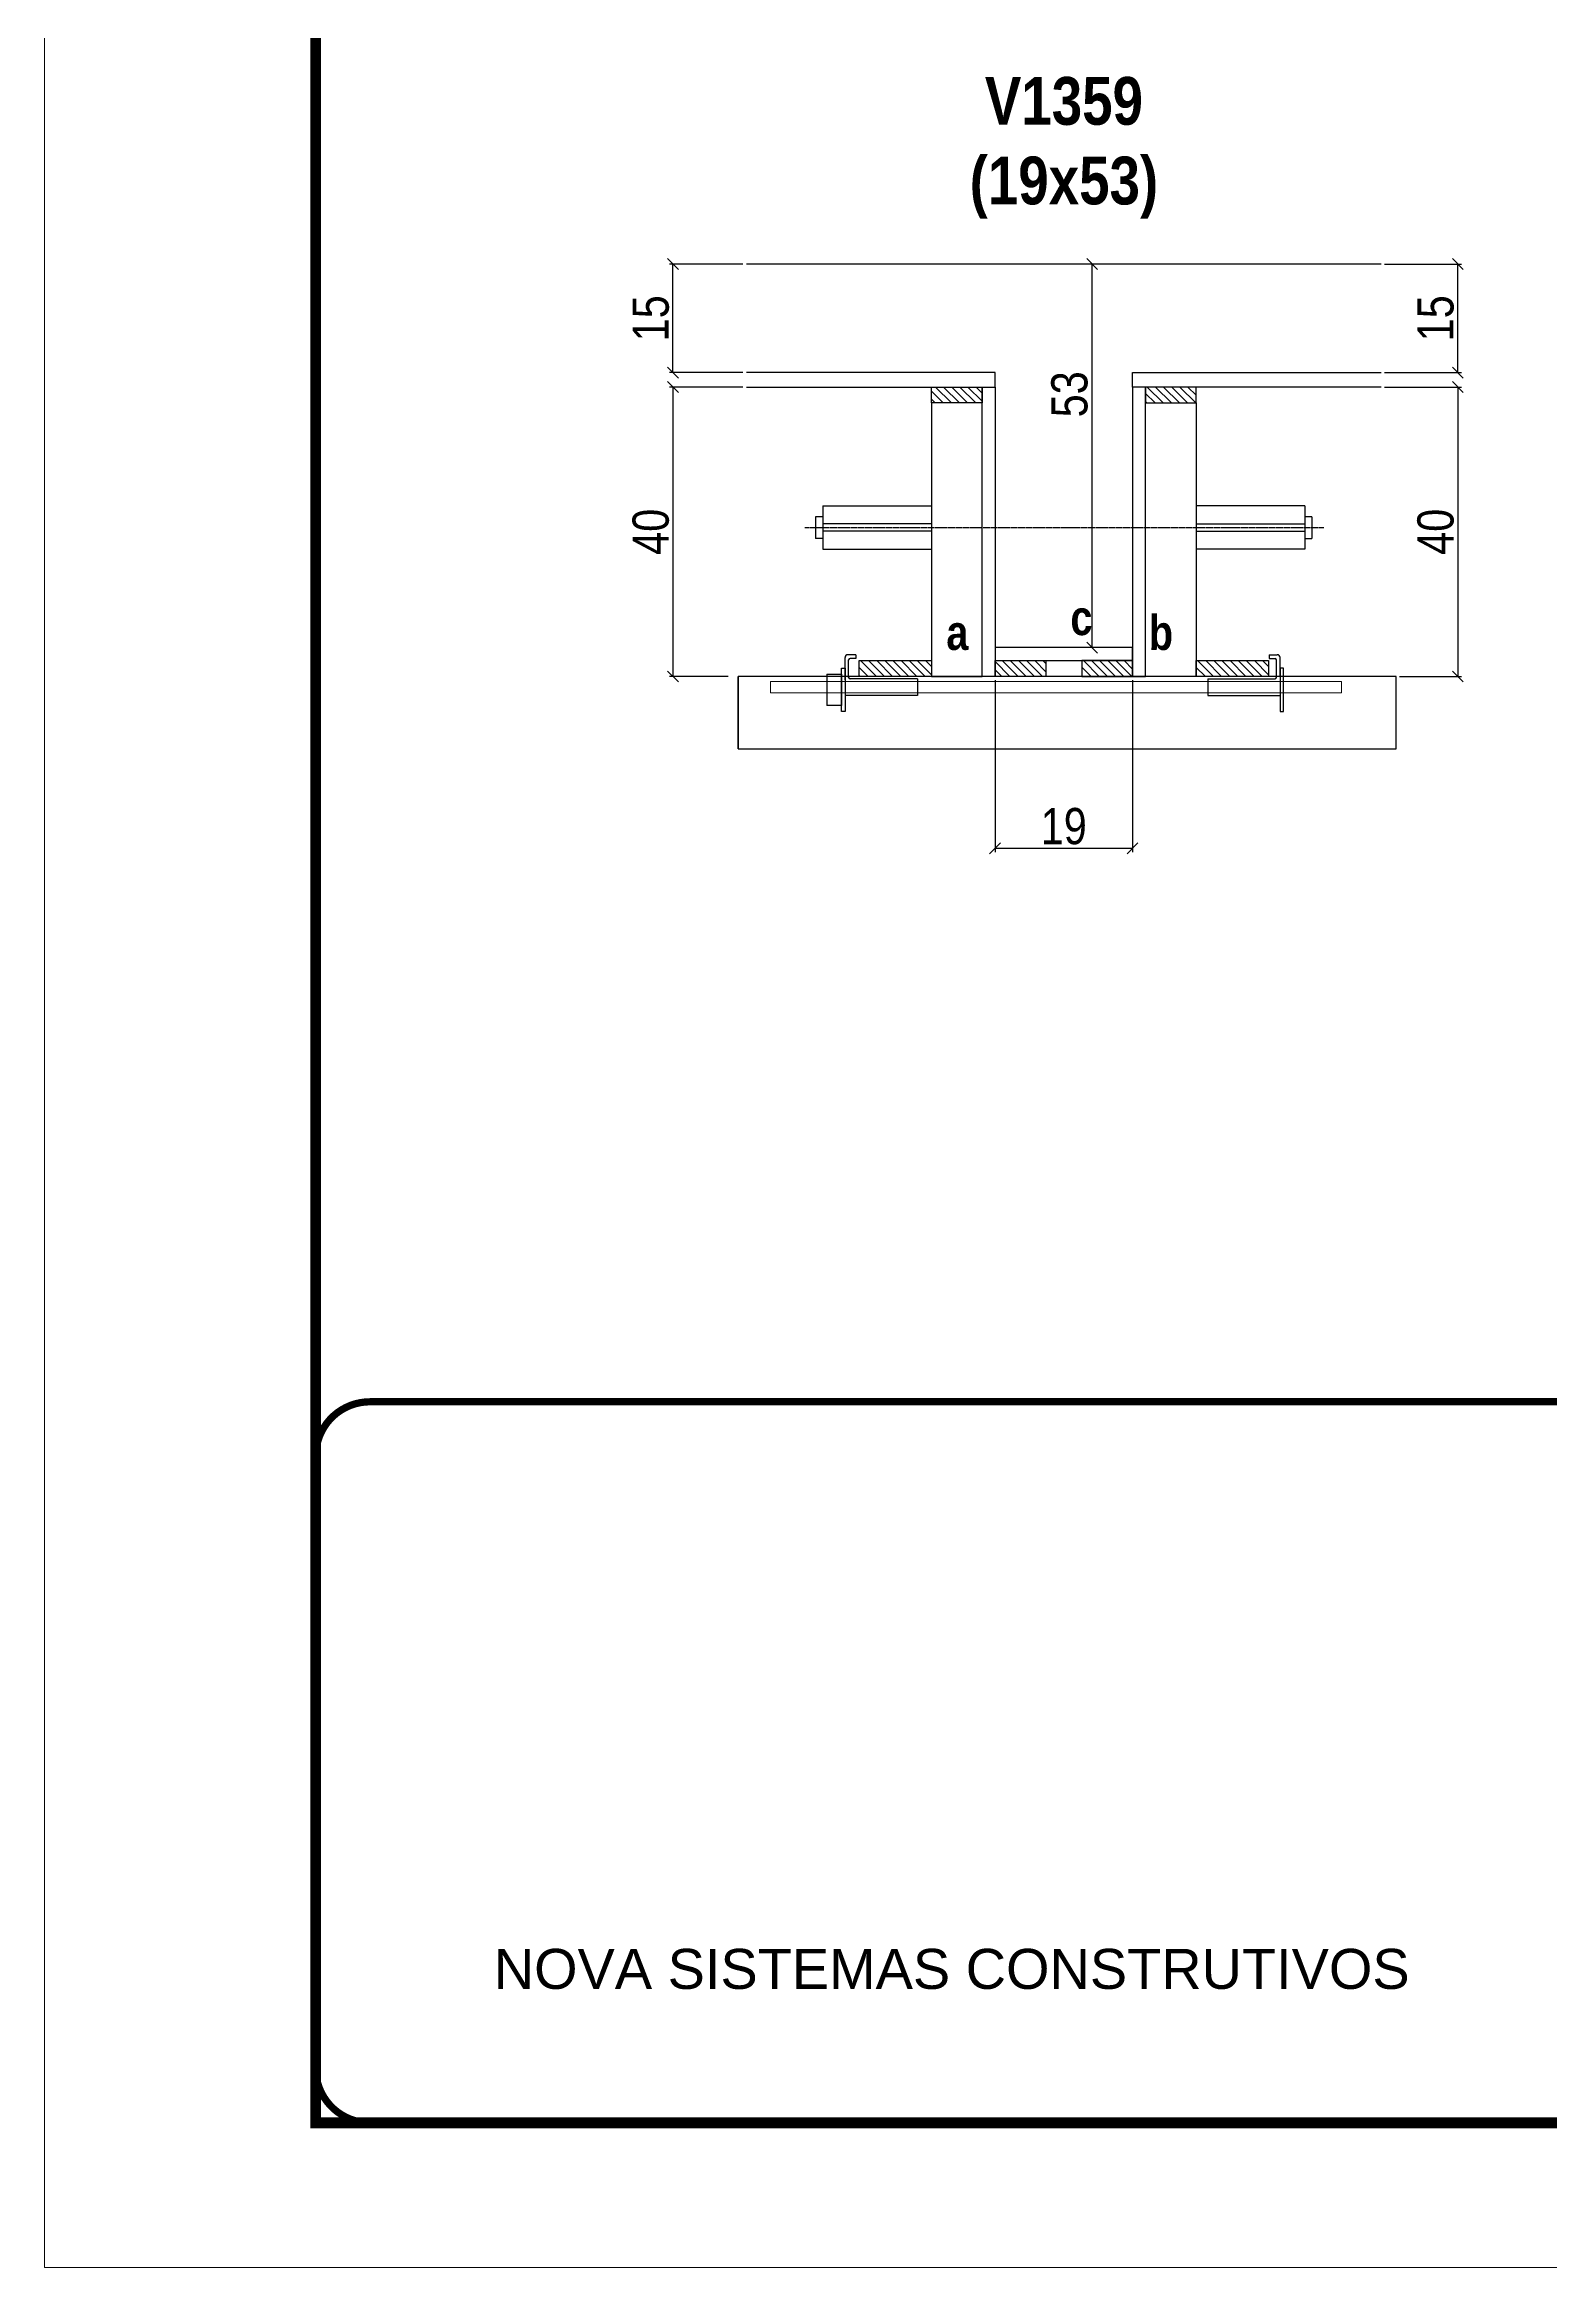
# Model space of a CAD drawing. Extents: x 3309 to 10384, y -2522 to 14608.
# Drawn here: x 8078 to 8494, y 2072 to 2686 of the extents above; entities that cross this region are included whole.
import ezdxf

# ---------------------------------------------------------------- set-up
doc = ezdxf.new("R2010")
doc.units = 0
for name, pattern in [('CONTINUO', [0]), ('DASHED', [0.75, 0.5, -0.25]), ('HIDDEN', [0.375, 0.25, -0.125])]:
    doc.linetypes.add(name, pattern=pattern)
for name, color, linetype in [('barrote', 251, 'Continuous'), ('COTA', 241, 'Continuous'), ('detalhes', 4, 'Continuous'), ('NOMENCLATURA', 7, 'Continuous'), ('Painéis', 200, 'Continuous'), ('presilha', 1, 'Continuous'), ('SARR_2.2x10', 60, 'Continuous'), ('SARR_2.2x7', 40, 'Continuous'), ('SARR_3.5x7', 81, 'Continuous'), ('TENSOR', 3, 'Continuous')]:
    doc.layers.add(name, color=color, linetype=linetype)
for name, color, linetype, lineweight in [('CONCRETO', 251, 'Continuous', 25), ('Folhas', 255, 'Continuous', 9), ('SARRAFO DE PRESSAO', 251, 'DASHED', 9), ('SCO-___-LAJ', 2, 'Continuous', 0)]:
    doc.layers.add(name, color=color, linetype=linetype, lineweight=lineweight)
doc.styles.add('ARIAL', font='arial.ttf')
doc.styles.add('COTA TECNICA 2X', font='techl___.ttf', dxfattribs={"height": 10})
doc.styles.add('TECNICA', font='techb___.ttf', dxfattribs={"height": 10})
doc.dimstyles.new('SECAO', dxfattribs={"dimscale": 0.333333, "dimtxt": 5, "dimasz": 9, "dimexe": 3, "dimexo": 3, "dimgap": 3, "dimtad": 1, "dimdec": 1, "dimlfac": 0.5, "dimzin": 12, "dimdsep": 46, "dimtxsty": 'COTA TECNICA 2X', "dimblk1": 'OBLIQUE', "dimblk2": 'OBLIQUE', "dimsah": 1, "dimcen": 0.9, "dimclrd": 4, "dimclre": 4, "dimclrt": 240, "dimadec": 1, "dimazin": 3, "dimtfac": 1, "dimtdec": 1, "dimtmove": 0, "dimatfit": 3, "dimfxl": 1, "dimtolj": 1, "dimtzin": 12, "dimarcsym": 0})
pattern_1 = [(135, (41576.2108, -121000.4242), (-1.122532015, -1.122532015), [])]

# ---------------------------------------------------------------- blocks, each defined once
blk = doc.blocks.new('9999999999')
at = {"color": 30, "linetype": 'CONTINUO', "const_width": 2}
blk.add_lwpolyline([(99583.98, 34230.21), (99583.98, 34414.45, 0.414214), (99568.98, 34429.45), (98228.98, 34429.45, 0.414214), (98213.98, 34414.45), (98213.98, 34245.21, 0.414214), (98228.98, 34230.21), (99583.98, 34230.21)], format="xyb", dxfattribs=at)
at = {"layer": 'Folhas'}
blk.add_lwpolyline([(98138.98, 34190.21), (99623.98, 34190.21), (99623.98, 35240.21), (98138.98, 35240.21)], close=True, dxfattribs=at)
at = {"layer": 'Folhas', "color": 30, "const_width": 3}
blk.add_lwpolyline([(98213.98, 34230.21), (99583.98, 34230.21), (99583.98, 35200.21), (98213.98, 35200.21)], close=True, dxfattribs=at)
at = {"color": 7, "linetype": 'Continuous', "ltscale": 5, "style": 'ARIAL'}
blk.add_text('NOVA SISTEMAS CONSTRUTIVOS', height=11.0592, dxfattribs=at).set_placement((98263.19, 34267.21))
blk = doc.blocks.new('_Oblique')
at = {"color": 0, "linetype": 'ByBlock', "lineweight": -2}
blk.add_line((-0.5, -0.5), (0.5, 0.5), dxfattribs=at)
blk = doc.blocks.new('*D1431')
at = {"layer": 'COTA', "color": 4, "lineweight": -2, "transparency": 16777216}
for p, q in [((8340.67, 2510.75), (8340.67, 2463.27)), ((8378.67, 2510.75), (8378.67, 2463.27)), ((8378.67, 2464.27), (8340.67, 2464.27))]:
    blk.add_line(p, q, dxfattribs=at)
at = {"layer": 'Defpoints', "color": 0, "transparency": 16777216}
for p in [(8340.67, 2511.75), (8378.67, 2511.75), (8340.67, 2464.27)]:
    blk.add_point(p, dxfattribs=at)
at = {"layer": 'COTA', "color": 4, "lineweight": -2, "transparency": 16777216, "xscale": 3, "yscale": 3, "zscale": 3, "rotation": 180}
blk.add_blockref('_Oblique', (8340.67, 2464.27), dxfattribs=at)
at = {"layer": 'COTA', "color": 4, "lineweight": -2, "transparency": 16777216, "xscale": 3, "yscale": 3, "zscale": 3}
blk.add_blockref('_Oblique', (8378.67, 2464.27), dxfattribs=at)
at = {"layer": 'COTA', "color": 240, "transparency": 16777216, "insert": (8359.67, 2470.36), "char_height": 10, "attachment_point": 5, "style": 'COTA TECNICA 2X'}
blk.add_mtext('\\A1;19', dxfattribs=at)
blk = doc.blocks.new('PRESILHA METÁLICA 1')
at = {"layer": 'presilha'}
for p, q in [((7.5, 10.64), (7.5, 19.86)), ((12, 21), (8.64, 21)), ((9, 11.57), (9, 18.93)), ((12, 19.5), (9.57, 19.5)), ((12, 21), (12, 19.5)), ((0, 13), (6, 13)), ((0, 13), (0, 0)), ((6, 15.5), (7.5, 15.5)), ((6, -2.5), (6, 15.5)), ((6, 13), (6, 0)), ((7.5, 15.5), (7.5, -2.5)), ((37.5, 11), (9.57, 11)), ((37.5, 11), (37.5, 4.1)), ((6, 0), (0, 0)), ((37.5, 4.1), (7.5, 4.1)), ((7.5, -2.5), (6, -2.5))]:
    blk.add_line(p, q, dxfattribs=at)
for centre, radius, start, end in [((8.64, 19.86), 1.14, 90, 180), ((9.57, 18.93), 0.57, 90, 180), ((9.57, 11.57), 0.57, 180, 270)]:
    blk.add_arc(centre, radius, start, end, dxfattribs=at)
blk = doc.blocks.new('PRESILHA METÁLICA 2')
at = {"layer": 'presilha'}
for p, q in [((-5.25, 23.5), (-5.25, 22)), ((-5.25, 23.5), (-1.89, 23.5)), ((-5.25, 22), (-2.82, 22)), ((-2.25, 14.07), (-2.25, 21.43)), ((-0.75, 14.64), (-0.75, 22.36)), ((-30.75, 13.5), (-30.75, 6.6)), ((-30.75, 13.5), (-2.82, 13.5)), ((0.75, 18), (-0.75, 18)), ((-0.75, 18), (-0.75, 0)), ((0.75, 0), (0.75, 18)), ((-30.75, 6.6), (-0.75, 6.6)), ((-0.75, 0), (0.75, 0))]:
    blk.add_line(p, q, dxfattribs=at)
for centre, radius, start, end in [((-2.82, 21.43), 0.57, 0, 90), ((-1.89, 22.36), 1.14, 0, 90), ((-2.82, 14.07), 0.57, 270, 0)]:
    blk.add_arc(centre, radius, start, end, dxfattribs=at)
blk = doc.blocks.new('*D1432')
at = {"layer": 'COTA', "color": 4, "lineweight": -2, "transparency": 16777216}
for p, q in [((8270.97, 2591.75), (8250.63, 2591.75)), ((8251.63, 2591.75), (8251.63, 2511.75)), ((8266.86, 2511.75), (8250.63, 2511.75))]:
    blk.add_line(p, q, dxfattribs=at)
at = {"layer": 'Defpoints', "color": 0, "transparency": 16777216}
for p in [(8271.97, 2591.75), (8251.63, 2511.75), (8267.86, 2511.75)]:
    blk.add_point(p, dxfattribs=at)
at = {"layer": 'COTA', "color": 4, "lineweight": -2, "transparency": 16777216, "xscale": 3, "yscale": 3, "zscale": 3}
for p, rotation in [((8251.63, 2591.75), 90), ((8251.63, 2511.75), 270)]:
    blk.add_blockref('_Oblique', p, dxfattribs=dict(at, rotation=rotation))
at = {"layer": 'COTA', "color": 240, "transparency": 16777216, "insert": (8245.52, 2551.75), "char_height": 10, "attachment_point": 5, "rotation": 90, "style": 'COTA TECNICA 2X'}
blk.add_mtext('\\A1;40', dxfattribs=at)
blk = doc.blocks.new('*D1433')
at = {"layer": 'COTA', "color": 4, "lineweight": -2, "transparency": 16777216}
for p, q in [((8448.37, 2591.75), (8469.59, 2591.75)), ((8468.59, 2591.75), (8468.59, 2511.75)), ((8452.49, 2511.75), (8469.59, 2511.75))]:
    blk.add_line(p, q, dxfattribs=at)
at = {"layer": 'Defpoints', "color": 0, "transparency": 16777216}
for p in [(8447.37, 2591.75), (8451.49, 2511.75), (8468.59, 2511.75)]:
    blk.add_point(p, dxfattribs=at)
at = {"layer": 'COTA', "color": 4, "lineweight": -2, "transparency": 16777216, "xscale": 3, "yscale": 3, "zscale": 3}
for p, rotation in [((8468.59, 2591.75), 90), ((8468.59, 2511.75), 270)]:
    blk.add_blockref('_Oblique', p, dxfattribs=dict(at, rotation=rotation))
at = {"layer": 'COTA', "color": 240, "transparency": 16777216, "insert": (8462.49, 2551.75), "char_height": 10, "attachment_point": 5, "rotation": 90, "style": 'COTA TECNICA 2X'}
blk.add_mtext('\\A1;40', dxfattribs=at)
blk = doc.blocks.new('*D1434')
at = {"layer": 'COTA', "color": 4, "lineweight": -2, "transparency": 16777216}
for p, q in [((8377.67, 2625.75), (8366.5, 2625.75)), ((8367.5, 2519.75), (8367.5, 2625.75)), ((8377.67, 2519.75), (8366.5, 2519.75))]:
    blk.add_line(p, q, dxfattribs=at)
at = {"layer": 'Defpoints', "color": 0, "transparency": 16777216}
for p in [(8367.5, 2625.75), (8378.67, 2625.75), (8378.67, 2519.75)]:
    blk.add_point(p, dxfattribs=at)
at = {"layer": 'COTA', "color": 4, "lineweight": -2, "transparency": 16777216, "xscale": 3, "yscale": 3, "zscale": 3}
for p, rotation in [((8367.5, 2625.75), 90), ((8367.5, 2519.75), 270)]:
    blk.add_blockref('_Oblique', p, dxfattribs=dict(at, rotation=rotation))
at = {"layer": 'COTA', "color": 240, "transparency": 16777216, "insert": (8361.28, 2589.75), "char_height": 10, "attachment_point": 5, "rotation": 90, "style": 'COTA TECNICA 2X'}
blk.add_mtext('\\A1;53', dxfattribs=at)
blk = doc.blocks.new('*D1435')
at = {"layer": 'COTA', "color": 4, "lineweight": -2, "transparency": 16777216}
for p, q in [((8448.37, 2625.75), (8469.59, 2625.75)), ((8468.59, 2595.75), (8468.59, 2625.75)), ((8448.37, 2595.75), (8469.59, 2595.75))]:
    blk.add_line(p, q, dxfattribs=at)
at = {"layer": 'Defpoints', "color": 0, "transparency": 16777216}
for p in [(8447.37, 2625.75), (8468.59, 2625.75), (8447.37, 2595.75)]:
    blk.add_point(p, dxfattribs=at)
at = {"layer": 'COTA', "color": 4, "lineweight": -2, "transparency": 16777216, "xscale": 3, "yscale": 3, "zscale": 3}
for p, rotation in [((8468.59, 2625.75), 90), ((8468.59, 2595.75), 270)]:
    blk.add_blockref('_Oblique', p, dxfattribs=dict(at, rotation=rotation))
at = {"layer": 'COTA', "color": 240, "transparency": 16777216, "insert": (8462.48, 2610.75), "char_height": 10, "attachment_point": 5, "rotation": 90, "style": 'COTA TECNICA 2X'}
blk.add_mtext('\\A1;15', dxfattribs=at)
blk = doc.blocks.new('*D1436')
at = {"layer": 'COTA', "color": 4, "lineweight": -2, "transparency": 16777216}
for p, q in [((8270.97, 2625.75), (8250.63, 2625.75)), ((8251.63, 2595.75), (8251.63, 2625.75)), ((8270.97, 2595.75), (8250.63, 2595.75))]:
    blk.add_line(p, q, dxfattribs=at)
at = {"layer": 'Defpoints', "color": 0, "transparency": 16777216}
for p in [(8251.63, 2625.75), (8271.97, 2625.75), (8271.97, 2595.75)]:
    blk.add_point(p, dxfattribs=at)
at = {"layer": 'COTA', "color": 4, "lineweight": -2, "transparency": 16777216, "xscale": 3, "yscale": 3, "zscale": 3}
for p, rotation in [((8251.63, 2625.75), 90), ((8251.63, 2595.75), 270)]:
    blk.add_blockref('_Oblique', p, dxfattribs=dict(at, rotation=rotation))
at = {"layer": 'COTA', "color": 240, "transparency": 16777216, "insert": (8245.52, 2610.75), "char_height": 10, "attachment_point": 5, "rotation": 90, "style": 'COTA TECNICA 2X'}
blk.add_mtext('\\A1;15', dxfattribs=at)

msp = doc.modelspace()

# ---------------------------------------------------------------- hatches: boundary and pattern name
at = {"layer": 'SARR_2.2x10'}
h = msp.add_hatch(dxfattribs=at)
h.set_pattern_fill('ANSI31', color=256, scale=0.5, angle=90)
h.set_pattern_definition([(135, (41496.6108, -121000.4242), (-1.122532015, -1.122532015), [])])
h.paths.add_polyline_path([(8303.07, 2516.15), (8303.07, 2511.75), (8323.07, 2511.75), (8323.07, 2516.15)])
h = msp.add_hatch(dxfattribs=at)
h.set_pattern_fill('ANSI31', color=256, scale=0.5, angle=90)
h.set_pattern_definition([(135, (41589.8108, -121000.4242), (-1.122532015, -1.122532015), [])])
h.paths.add_polyline_path([(8396.27, 2516.15), (8396.27, 2511.75), (8416.27, 2511.75), (8416.27, 2516.15)])
at = {"layer": 'SARR_2.2x7'}
h = msp.add_hatch(dxfattribs=at)
h.set_pattern_fill('ANSI31', color=256, scale=0.5, angle=90)
h.set_pattern_definition([(135, (41510.6108, -120924.8242), (-1.122532015, -1.122532015), [])])
h.paths.add_polyline_path([(8337.07, 2591.75), (8337.07, 2587.35), (8323.07, 2587.35), (8323.07, 2591.75)])
h = msp.add_hatch(dxfattribs=at)
h.set_pattern_fill('ANSI31', color=256, scale=0.5, angle=90)
h.set_pattern_definition([(135, (41490.6108, -120924.8242), (-1.122532015, -1.122532015), [])])
h.paths.add_polyline_path([(8382.27, 2591.75), (8382.27, 2587.35), (8396.27, 2587.35), (8396.27, 2591.75)])
h = msp.add_hatch(dxfattribs=at)
h.set_pattern_fill('ANSI31', color=256, scale=0.5, angle=90)
h.set_pattern_definition(pattern_1)
h.paths.add_polyline_path([(8354.67, 2511.75), (8354.67, 2516.15), (8340.67, 2516.15), (8340.67, 2511.75)])
h = msp.add_hatch(dxfattribs=at)
h.set_pattern_fill('ANSI31', color=256, scale=0.5, angle=90)
h.set_pattern_definition(pattern_1)
h.paths.add_polyline_path([(8364.67, 2516.15), (8364.67, 2511.75), (8378.67, 2511.75), (8378.67, 2516.15)])

# ---------------------------------------------------------------- linework, layer by layer
at = {"ltscale": 3}
for p, q in [((8291.07, 2555.92), (8291.07, 2549.92)), ((8293.07, 2555.92), (8291.07, 2555.92)), ((8293.07, 2558.92), (8293.07, 2546.92)), ((8293.07, 2558.92), (8323.07, 2558.92)), ((8426.27, 2558.92), (8396.27, 2558.92)), ((8426.27, 2558.92), (8426.27, 2546.92)), ((8428.27, 2555.92), (8426.27, 2555.92)), ((8428.27, 2555.92), (8428.27, 2549.92)), ((8293.07, 2549.92), (8291.07, 2549.92)), ((8323.07, 2553.92), (8293.07, 2553.92)), ((8323.07, 2551.92), (8293.07, 2551.92)), ((8396.27, 2553.92), (8426.27, 2553.92)), ((8396.27, 2551.92), (8426.27, 2551.92)), ((8426.27, 2549.92), (8428.27, 2549.92)), ((8293.07, 2546.92), (8323.07, 2546.92)), ((8426.27, 2546.92), (8396.27, 2546.92))]:
    msp.add_line(p, q, dxfattribs=at)
at = {"layer": 'barrote'}
msp.add_lwpolyline([(8269.62, 2491.75), (8451.53, 2491.75), (8451.53, 2511.75), (8269.62, 2511.75)], close=True, dxfattribs=at)
at = {"layer": 'CONCRETO', "linetype": 'Continuous'}
msp.add_line((8447.37, 2625.75), (8271.97, 2625.75), dxfattribs=at)
at = {"layer": 'detalhes', "color": 250}
msp.add_line((8269.62, 2491.75), (8269.62, 2511.75), dxfattribs=at)
at = {"layer": 'Painéis', "linetype": 'Continuous', "elevation": 0}
for points in [[(8271.97, 2591.75), (8340.67, 2591.75), (8340.67, 2595.75), (8271.97, 2595.75)], [(8447.37, 2591.75), (8378.67, 2591.75), (8378.67, 2595.75), (8447.37, 2595.75)]]:
    msp.add_lwpolyline(points, dxfattribs=at)
at = {"layer": 'Painéis', "linetype": 'Continuous'}
for points in [[(8337.07, 2511.75), (8337.07, 2591.75), (8340.67, 2591.75), (8340.67, 2511.75)], [(8382.27, 2511.75), (8382.27, 2591.75), (8378.67, 2591.75), (8378.67, 2511.75)], [(8378.67, 2519.75), (8340.67, 2519.75), (8340.67, 2516.15), (8378.67, 2516.15)]]:
    msp.add_lwpolyline(points, close=True, dxfattribs=at)
at = {"layer": 'SARR_2.2x10'}
for points in [[(8303.07, 2516.15), (8323.07, 2516.15), (8323.07, 2511.75), (8303.07, 2511.75)], [(8396.27, 2516.15), (8416.27, 2516.15), (8416.27, 2511.75), (8396.27, 2511.75)]]:
    msp.add_lwpolyline(points, close=True, dxfattribs=at)
at = {"layer": 'SARR_2.2x7', "elevation": 0}
for points in [[(8323.07, 2591.75), (8337.07, 2591.75), (8337.07, 2587.35), (8323.07, 2587.35)], [(8396.27, 2591.75), (8382.27, 2591.75), (8382.27, 2587.35), (8396.27, 2587.35)]]:
    msp.add_lwpolyline(points, close=True, dxfattribs=at)
at = {"layer": 'SARR_2.2x7'}
for points in [[(8340.67, 2516.15), (8354.67, 2516.15), (8354.67, 2511.75), (8340.67, 2511.75)], [(8378.67, 2516.15), (8364.67, 2516.15), (8364.67, 2511.75), (8378.67, 2511.75)]]:
    msp.add_lwpolyline(points, close=True, dxfattribs=at)
at = {"layer": 'SARR_3.5x7'}
for points in [[(8337.07, 2587.35), (8323.07, 2587.35), (8323.07, 2511.75), (8337.07, 2511.75)], [(8382.27, 2587.35), (8396.27, 2587.35), (8396.27, 2511.75), (8382.27, 2511.75)]]:
    msp.add_lwpolyline(points, close=True, dxfattribs=at)
at = {"layer": 'SCO-___-LAJ', "color": 1}
msp.add_lwpolyline([(8278.62, 2510.41), (8436.45, 2510.41), (8436.45, 2507.21), (8278.62, 2507.21)], close=True, dxfattribs=at)
at = {"layer": 'TENSOR', "linetype": 'HIDDEN', "ltscale": 0.5}
msp.add_line((8288.07, 2552.92), (8431.58, 2552.92), dxfattribs=at)

# ---------------------------------------------------------------- block references
at = {"layer": 'presilha', "xscale": 0.6666666666666666, "yscale": 0.6666666666666666, "zscale": 0.6666666666666666}
for name, p in [('PRESILHA METÁLICA 1', (8294.2, 2503.78)), ('PRESILHA METÁLICA 2', (8419.95, 2502.11))]:
    msp.add_blockref(name, p, dxfattribs=at)
at = {"layer": 'SARRAFO DE PRESSAO', "color": 6, "linetype": 'ByBlock'}
msp.add_blockref('9999999999', (-90061.11, -32118.1), dxfattribs=at)

# ---------------------------------------------------------------- texts
at = {"layer": 'detalhes', "style": 'TECNICA'}
for s, p in [('a', (8327.2, 2519.11)), ('c', (8361.49, 2523.22)), ('b', (8383.17, 2519.1))]:
    msp.add_text(s, height=9.6, dxfattribs=at).set_placement(p)
at = {"layer": 'NOMENCLATURA', "insert": (8359.71, 2677.44), "char_height": 13.2, "attachment_point": 2, "style": 'TECNICA'}
msp.add_mtext_dynamic_manual_height_columns('V1359\\P(19x53)', width=300.2766, gutter_width=1, heights=[0], dxfattribs=at)

# ---------------------------------------------------------------- dimensions: what is measured, and where the dimension line sits
at = {"layer": 'COTA'}
for base, p1, p2, picture, middle in [((8251.63, 2625.75), (8271.97, 2595.75), (8271.97, 2625.75), '*D1436', (8245.52, 2610.75)), ((8468.59, 2625.75), (8447.37, 2595.75), (8447.37, 2625.75), '*D1435', (8462.48, 2610.75)), ((8251.63, 2511.75, 0), (8271.97, 2591.75), (8267.86, 2511.75, 0), '*D1432', (8245.52, 2551.75, 0)), ((8468.59, 2511.75, 0), (8447.37, 2591.75), (8451.49, 2511.75, 0), '*D1433', (8462.49, 2551.75, 0))]:
    dim = msp.add_linear_dim(base=base, p1=p1, p2=p2, angle=90, dimstyle='SECAO', dxfattribs=at)
    dim.commit()
    dim.dimension.update_dxf_attribs({"geometry": picture, "text_midpoint": middle})
for base, p1, p2, angle, picture, middle in [((8367.5, 2625.75), (8378.67, 2519.75), (8378.67, 2625.75), 90, '*D1434', (8367.5, 2589.75)), ((8340.67, 2464.27), (8378.67, 2511.75), (8340.67, 2511.75), 180, '*D1431', (8359.67, 2464.27))]:
    dim = msp.add_linear_dim(base=base, p1=p1, p2=p2, angle=angle, dimstyle='SECAO', dxfattribs=at)
    dim.commit()
    dim.dimension.update_dxf_attribs({"geometry": picture, "text_midpoint": middle, "dimtype": 160})

doc.saveas('drawing.dxf')
